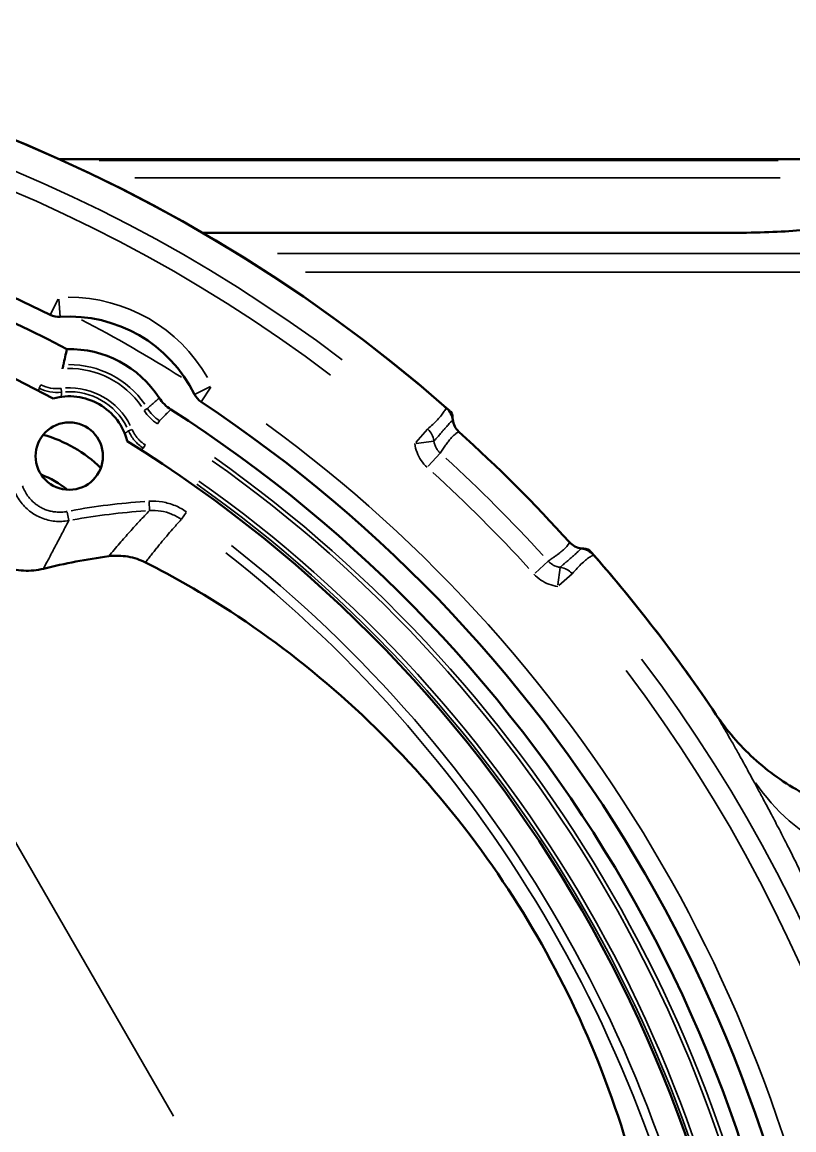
# Model space of a CAD drawing. Header units: millimetres. Extents: x 40 to 2195, y 40 to 1687.
# Drawn here: x 1148.9 to 1189, y 1410.8 to 1468.3 of the extents above; entities that cross this region are included whole.
import ezdxf

# ---------------------------------------------------------------- set-up
doc = ezdxf.new("R2010")
doc.units = ezdxf.units.MM
doc.header["$LTSCALE"] = 8
doc.layers.add('Visible (ISO)', color=7, linetype='Continuous', lineweight=50)
doc.layers.add('Visible Narrow (ISO)', color=7, linetype='Continuous', lineweight=35)

msp = doc.modelspace()

# ---------------------------------------------------------------- linework, layer by layer
at = {"layer": 'Visible (ISO)'}
for p, q in [((1150.811, 1461.2), (1208.82, 1461.2)), ((1185.806, 1457.381), (1158.254, 1457.381))]:
    msp.add_line(p, q, dxfattribs=at)
msp.add_circle((1151.35, 1445.778), 1.75, dxfattribs=at)
for centre, radius, start, end in [((1117.6, 1387.322), 81, 48.68033, 131.31967), ((1117.6, 1387.322), 81, 48.82798, 131.17202), ((1117.6, 1387.322), 73.5, 63.52818, 116.47182), ((1117.6, 1387.322), 72.312, 62.28763, 117.34367), ((1117.6, 1387.322), 69.709, 61.82758, 118.17242), ((1150.809, 1454.011), 1, 243.52818, 273.76035), ((1151.35, 1445.778), 7.25, 26.23965, 93.76035), ((1151.35, 1445.778), 5.562, 32.90485, 91.26387), ((1158.75, 1449.426), 1, 206.23965, 236.47182), ((1151.35, 1445.778), 3.109, 14.35941, 105.64059), ((1157.698, 1449.886), 2, 212.90481, 237.34371), ((1117.6, 1387.322), 73.5, 3.52818, 56.47182), ((1117.6, 1387.322), 72.312, 2.65633, 57.34367), ((1170.266, 1447.541), 1, 6.94646, 48.82755), ((1170.751, 1447.78), 0.5, 0.08201, 48.70595), ((1172.251, 1447.783), 1, 186.94697, 227.88935), ((1148.1, 1440.149), 7, 45.71803, 74.28197), ((1117.6, 1387.322), 80.5, 42.1107, 47.8893), ((1117.6, 1387.322), 69.709, 1.82758, 58.17242), ((1148.1, 1440.149), 5, 50.93128, 69.06872), ((1157.437, 1410.317), 32.594, 90.08272, 90.08274), ((1178.061, 1441.973), 1, 222.11063, 263.05312), ((1177.819, 1439.988), 1, 41.17259, 83.05356), ((1178.058, 1440.473), 0.5, 41.29722, 89.91812), ((1157.437, 1410.322), 30.523, 97.6057, 104.08938), ((1117.6, 1387.322), 81, 33.78187, 41.31969), ((1117.6, 1387.322), 81, 33.78447, 41.17202)]:
    msp.add_arc(centre, radius, start, end, dxfattribs=at)
for points, knots in [([(1185.806, 1457.381), (1186.434, 1457.381), (1187.07, 1457.393), (1188.244, 1457.437), (1188.8, 1457.469), (1189.448, 1457.522), (1189.603, 1457.536), (1189.749, 1457.551)], [0, 0, 0, 0, 0.1882507, 0.1882507, 0.3722033, 0.3722033, 0.4327571, 0.4327571, 0.4327571, 0.4327571]), ([(1151.044, 1450.522), (1151.043, 1450.522), (1151.042, 1450.517), (1151.04, 1450.508), (1151.038, 1450.498), (1151.035, 1450.485), (1151.032, 1450.467), (1151.028, 1450.449), (1151.023, 1450.427), (1151.018, 1450.403), (1151.016, 1450.39), (1151.013, 1450.377), (1151.01, 1450.363), (1151.007, 1450.348), (1151.004, 1450.333), (1151.001, 1450.319)], [0.03229798, 0.03229798, 0.03229798, 0.03229798, 0.03949462, 0.03949462, 0.03949462, 0.04718864, 0.04718864, 0.04718864, 0.05518993, 0.05518993, 0.05518993, 0.05953525, 0.05953525, 0.05953525, 0.06410472, 0.06410472, 0.06410472, 0.06410472]), ([(1155.302, 1440.256), (1155.027, 1440.396), (1154.721, 1440.499), (1154.072, 1440.612), (1153.733, 1440.621), (1153.397, 1440.576)], [-0.2031889, -0.2031889, -0.2031889, -0.2031889, -0.1016267, -0.1016267, -0.000001, -0.000001, -0.000001, -0.000001]), ([(1150.007, 1439.927), (1149.842, 1439.885), (1149.676, 1439.857), (1149.327, 1439.823), (1149.147, 1439.82), (1148.634, 1439.849), (1148.313, 1439.915), (1148.023, 1440.016)], [0.000001, 0.000001, 0.000001, 0.000001, 0.0508491, 0.0508491, 0.1061044, 0.1061044, 0.2122126, 0.2122126, 0.2122126, 0.2122126]), ([(1155.302, 1440.256), (1156.772, 1439.511), (1158.258, 1438.659), (1161.822, 1436.338), (1163.882, 1434.759), (1167.768, 1431.243), (1169.597, 1429.303), (1172.902, 1425.194), (1174.377, 1423.024), (1176.907, 1418.641), (1178.049, 1416.279), (1179.956, 1411.362), (1180.721, 1408.808), (1181.823, 1403.684), (1182.16, 1401.111), (1182.389, 1396.864), (1182.383, 1395.151), (1182.294, 1393.505)], [16.981252, 16.981252, 16.981252, 16.981252, 17.514776, 17.514776, 18.27382, 18.27382, 19.032863, 19.032863, 19.791907, 19.791907, 20.550951, 20.550951, 21.309995, 21.309995, 22.069038, 22.069038, 22.602563, 22.602563, 22.602563, 22.602563]), ([(1195.208, 1426.822), (1194.216, 1426.821), (1193.227, 1426.944), (1191.276, 1427.432), (1190.321, 1427.802), (1188.504, 1428.775), (1187.649, 1429.381), (1186.139, 1430.763), (1185.481, 1431.528), (1184.922, 1432.363)], [-1.217673, -1.217673, -1.217673, -1.217673, -0.919935, -0.919935, -0.614144, -0.614144, -0.30148, -0.30148, -0.000001, -0.000001, -0.000001, -0.000001])]:
    msp.add_open_spline(points, degree=3, knots=knots, dxfattribs=at)
for points in [[(1151.227, 1451.339), (1151.166, 1451.075), (1151.101, 1450.788), (1151.044, 1450.522)], [(1171.251, 1447.781), (1171.251, 1447.744), (1171.253, 1447.706), (1171.257, 1447.669)], [(1177.947, 1440.979), (1177.985, 1440.975), (1178.022, 1440.973), (1178.059, 1440.973)]]:
    msp.add_open_spline(points, degree=3, dxfattribs=at)
at = {"layer": 'Visible Narrow (ISO)'}
for p, q in [((1152.9, 1461.142), (1188.16, 1461.142)), ((1153.711, 1461.2), (1205.919, 1461.2)), ((1154.753, 1460.229), (1188.258, 1460.229)), ((1184.429, 1457.375), (1159.642, 1457.375)), ((1185.806, 1457.381), (1185.806, 1457.375)), ((1199.822, 1456.301), (1162.153, 1456.301)), ((1199.899, 1455.327), (1163.619, 1455.327)), ((1150.774, 1453.94), (1150.365, 1453.118)), ((1150.874, 1453.016), (1150.814, 1453.932)), ((1149.87, 1449.474), (1149.785, 1449.311)), ((1150.925, 1449.283), (1150.947, 1449.101)), ((1157.856, 1448.985), (1158.679, 1449.391)), ((1158.199, 1448.595), (1158.707, 1449.361)), ((1155.248, 1448.163), (1155.404, 1448.259)), ((1155.937, 1447.461), (1156.035, 1447.616)), ((1169.34, 1446.49), (1169.944, 1447.181)), ((1154.598, 1447.162), (1154.429, 1447.09)), ((1155.29, 1446.344), (1155.192, 1446.19)), ((1169.366, 1446.441), (1170.276, 1446.556)), ((1169.983, 1445.255), (1170.599, 1445.936)), ((1155.515, 1442.955), (1155.489, 1443.399)), ((1151.324, 1442.435), (1151.24, 1442.872)), ((1157.169, 1442.499), (1157.421, 1442.851)), ((1175.534, 1439.705), (1176.214, 1440.32)), ((1176.72, 1439.087), (1176.834, 1439.998)), ((1176.768, 1439.061), (1177.459, 1439.666)), ((1156.761, 1411.492), (1144.786, 1432.234))]:
    msp.add_line(p, q, dxfattribs=at)
for centre, radius, start, end in [((1117.6, 1387.322), 79.522, 52.94869, 127.05131), ((1117.6, 1387.322), 78.522, 52.94869, 127.05131), ((1151.35, 1445.778), 8.25, 29.61569, 90.38431), ((1117.6, 1387.322), 74.017, 57.68277, 62.31723), ((1151.35, 1445.778), 4.553, 34.60282, 91.25465), ((1151.35, 1445.778), 4.753, 34.56756, 90.58478), ((1151.35, 1445.778), 3.546, 26.77355, 93.22645), ((1151.35, 1445.778), 3.346, 26.77355, 93.22645), ((1117.6, 1387.322), 74.5, 6.17537, 53.82463), ((1117.6, 1387.322), 71.303, 5.26458, 54.73542), ((1117.6, 1387.322), 71.503, 5.26458, 54.73542), ((1117.6, 1387.322), 79.027, 42.40754, 47.59226), ((1117.6, 1387.322), 78.027, 42.40773, 47.59227), ((1117.6, 1387.322), 69.846, 5.3053, 54.6947), ((1117.6, 1387.322), 70.046, 5.3053, 54.6947), ((1157.437, 1410.322), 33.168, 93.74088, 100.4086), ((1157.437, 1410.322), 32.681, 93.74088, 100.4086), ((1117.6, 1387.322), 68.363, 8.08059, 51.91941), ((1117.6, 1387.322), 67.888, 8.08059, 51.91941), ((1117.6, 1387.322), 79.522, 322.94869, 37.05131), ((1117.6, 1387.322), 78.522, 322.94869, 37.05131)]:
    msp.add_arc(centre, radius, start, end, dxfattribs=at)
for centre, major_axis, ratio, start_param, end_param in [((1169.289, 1446.432), (-0.651, 0.759), 0.999749, 4.165394, 4.819528), ((1176.71, 1439.011), (-0.759, 0.651), 0.999749, 4.605268, 5.259402), ((1196.731, 1435.188), (-11.251, -3.213), 0.957881, 0.312773, 1.246828)]:
    msp.add_ellipse(centre, major_axis=major_axis, ratio=ratio, start_param=start_param, end_param=end_param, dxfattribs=at)
for points in [[(1189.849, 1457.55), (1189.577, 1457.522), (1188.996, 1457.473), (1187.994, 1457.417), (1186.907, 1457.382), (1186.177, 1457.375), (1185.806, 1457.375)], [(1150.923, 1449.298), (1150.736, 1449.276), (1150.374, 1449.29), (1150.038, 1449.404), (1149.877, 1449.488)], [(1150.947, 1449.1), (1150.744, 1449.075), (1150.335, 1449.089), (1149.958, 1449.22), (1149.785, 1449.31)], [(1155.405, 1448.259), (1155.484, 1448.13), (1155.672, 1447.889), (1155.908, 1447.697), (1156.036, 1447.616)], [(1155.487, 1443.433), (1155.726, 1443.447), (1156.188, 1443.422), (1156.861, 1443.228), (1157.254, 1443.01), (1157.44, 1442.877)], [(1190.878, 1420.785), (1190.693, 1421.209), (1190.326, 1422.035), (1189.786, 1423.203), (1189.264, 1424.292), (1188.772, 1425.286), (1188.317, 1426.181), (1187.9, 1426.982), (1187.523, 1427.694), (1187.188, 1428.319), (1186.895, 1428.859), (1186.73, 1429.165), (1186.654, 1429.304)]]:
    msp.add_open_spline(points, degree=3, dxfattribs=at)
for points, knots in [([(1149.758, 1449.17), (1149.759, 1449.175), (1149.76, 1449.179), (1149.761, 1449.184), (1149.769, 1449.224), (1149.776, 1449.267), (1149.785, 1449.31)], [0.6296135, 0.6296135, 0.6296135, 0.6296135, 0.6666667, 0.6666667, 0.6666667, 1, 1, 1, 1]), ([(1150.932, 1448.86), (1150.934, 1448.897), (1150.936, 1448.935), (1150.939, 1448.975), (1150.941, 1449.015), (1150.944, 1449.057), (1150.947, 1449.1)], [0.3363249, 0.3363249, 0.3363249, 0.3363249, 0.6666667, 0.6666667, 0.6666667, 1, 1, 1, 1]), ([(1155.405, 1448.259), (1155.452, 1448.3), (1155.5, 1448.341), (1155.549, 1448.384), (1155.598, 1448.426), (1155.647, 1448.469), (1155.698, 1448.514), (1155.748, 1448.558), (1155.8, 1448.604), (1155.853, 1448.651), (1155.907, 1448.699), (1155.962, 1448.749), (1156.019, 1448.8)], [0.0000003, 0.0000003, 0.0000003, 0.0000003, 0.25, 0.25, 0.25, 0.5, 0.5, 0.5, 0.75, 0.75, 0.75, 1, 1, 1, 1]), ([(1155.234, 1448.155), (1155.323, 1448.01), (1155.528, 1447.749), (1155.786, 1447.539), (1155.928, 1447.448)], [0, 0, 0, 0, 0.5, 1, 1, 1, 1]), ([(1156.036, 1447.616), (1156.081, 1447.661), (1156.126, 1447.706), (1156.172, 1447.752), (1156.219, 1447.798), (1156.265, 1447.845), (1156.313, 1447.893), (1156.361, 1447.942), (1156.41, 1447.991), (1156.461, 1448.042), (1156.512, 1448.094), (1156.565, 1448.147), (1156.619, 1448.203)], [0, 0, 0, 0, 0.25, 0.25, 0.25, 0.5, 0.5, 0.5, 0.75, 0.75, 0.75, 1, 1, 1, 1]), ([(1170.924, 1448.293), (1170.896, 1448.234), (1170.861, 1448.172), (1170.819, 1448.107), (1170.777, 1448.041), (1170.727, 1447.972), (1170.669, 1447.9), (1170.611, 1447.827), (1170.543, 1447.75), (1170.468, 1447.671), (1170.392, 1447.591), (1170.309, 1447.509), (1170.221, 1447.428), (1170.133, 1447.346), (1170.042, 1447.265), (1169.947, 1447.184)], [0, 0, 0, 0, 0.2, 0.2, 0.2, 0.4, 0.4, 0.4, 0.6, 0.6, 0.6, 0.8, 0.8, 0.8, 1, 1, 1, 1]), ([(1171.258, 1447.662), (1171.239, 1447.64), (1171.216, 1447.615), (1171.176, 1447.571), (1171.16, 1447.554), (1171.133, 1447.525), (1171.123, 1447.514), (1171.09, 1447.478), (1171.066, 1447.452), (1171.023, 1447.405), (1171.005, 1447.385), (1170.96, 1447.334), (1170.931, 1447.302), (1170.868, 1447.231), (1170.833, 1447.191), (1170.792, 1447.144), (1170.788, 1447.14), (1170.755, 1447.102), (1170.725, 1447.067), (1170.671, 1447.005), (1170.648, 1446.978), (1170.598, 1446.921), (1170.572, 1446.891), (1170.501, 1446.81), (1170.457, 1446.758), (1170.377, 1446.666), (1170.342, 1446.626), (1170.297, 1446.576), (1170.289, 1446.566), (1170.281, 1446.557)], [0, 0, 0, 0, 0.1268076, 0.1268076, 0.2, 0.2, 0.2449217, 0.2449217, 0.3366936, 0.3366936, 0.4, 0.4, 0.4896963, 0.4896963, 0.5901322, 0.5901322, 0.6, 0.6, 0.679768, 0.679768, 0.7364422, 0.7364422, 0.8, 0.8, 0.9031336, 0.9031336, 0.9818097, 0.9818097, 1, 1, 1, 1]), ([(1154.428, 1447.09), (1154.425, 1447.088), (1154.422, 1447.086), (1154.419, 1447.084), (1154.392, 1447.066), (1154.364, 1447.047), (1154.336, 1447.029), (1154.33, 1447.025), (1154.324, 1447.021), (1154.319, 1447.017), (1154.293, 1447), (1154.266, 1446.982), (1154.239, 1446.964), (1154.235, 1446.962), (1154.231, 1446.959), (1154.228, 1446.957)], [0, 0, 0, 0, 0.0323755, 0.0323755, 0.0323755, 0.3333333, 0.3333333, 0.3333333, 0.3943759, 0.3943759, 0.3943759, 0.6666667, 0.6666667, 0.6666667, 0.7039525, 0.7039525, 0.7039525, 0.7039525]), ([(1155.191, 1446.189), (1155.017, 1446.3), (1154.71, 1446.573), (1154.504, 1446.912), (1154.428, 1447.09)], [0, 0, 0, 0, 0.5, 1, 1, 1, 1]), ([(1155.299, 1446.357), (1155.257, 1446.384), (1155.216, 1446.412), (1155.16, 1446.455), (1155.144, 1446.468), (1155.09, 1446.512), (1155.053, 1446.545), (1154.984, 1446.612), (1154.95, 1446.647), (1154.908, 1446.695), (1154.898, 1446.706), (1154.857, 1446.755), (1154.827, 1446.794), (1154.771, 1446.873), (1154.745, 1446.913), (1154.696, 1446.995), (1154.674, 1447.036), (1154.639, 1447.107), (1154.625, 1447.138), (1154.612, 1447.169)], [0.0000001, 0.0000001, 0.0000001, 0.0000001, 0.1309155, 0.1309155, 0.188513, 0.188513, 0.3211235, 0.3211235, 0.4572995, 0.4572995, 0.5, 0.5, 0.6373924, 0.6373924, 0.7747848, 0.7747848, 0.9066061, 0.9066061, 1, 1, 1, 1]), ([(1170.602, 1445.94), (1170.649, 1446.008), (1170.697, 1446.076), (1170.744, 1446.143), (1170.792, 1446.21), (1170.839, 1446.276), (1170.886, 1446.341), (1170.933, 1446.406), (1170.98, 1446.469), (1171.026, 1446.529), (1171.073, 1446.589), (1171.119, 1446.647), (1171.166, 1446.7), (1171.212, 1446.754), (1171.258, 1446.803), (1171.301, 1446.845), (1171.344, 1446.887), (1171.385, 1446.922), (1171.42, 1446.949), (1171.456, 1446.976), (1171.486, 1446.996), (1171.513, 1447.011), (1171.539, 1447.025), (1171.562, 1447.035), (1171.58, 1447.041)], [0, 0, 0, 0, 0.125, 0.125, 0.125, 0.25, 0.25, 0.25, 0.375, 0.375, 0.375, 0.5, 0.5, 0.5, 0.625, 0.625, 0.625, 0.75, 0.75, 0.75, 0.875, 0.875, 0.875, 1, 1, 1, 1]), ([(1155.191, 1446.189), (1155.163, 1446.165), (1155.135, 1446.14), (1155.105, 1446.115), (1155.098, 1446.109), (1155.091, 1446.102), (1155.083, 1446.096)], [0, 0, 0, 0, 0.3333333, 0.3333333, 0.3333333, 0.4156214, 0.4156214, 0.4156214, 0.4156214]), ([(1169.932, 1445.198), (1169.812, 1445.306), (1169.606, 1445.543), (1169.385, 1445.968), (1169.309, 1446.272), (1169.289, 1446.432)], [0, 0, 0, 0, 0.3333333, 0.6666667, 0.9999999, 0.9999999, 0.9999999, 0.9999999]), ([(1170.602, 1445.94), (1170.559, 1445.978), (1170.52, 1446.021), (1170.474, 1446.08), (1170.463, 1446.094), (1170.451, 1446.111), (1170.449, 1446.114), (1170.42, 1446.156), (1170.397, 1446.197), (1170.362, 1446.268), (1170.349, 1446.297), (1170.332, 1446.343), (1170.326, 1446.36), (1170.303, 1446.432), (1170.29, 1446.488), (1170.282, 1446.549), (1170.281, 1446.553), (1170.281, 1446.557)], [0, 0, 0, 0, 0.243479, 0.243479, 0.316417, 0.316417, 0.333333, 0.333333, 0.531168, 0.531168, 0.666667, 0.666667, 0.741004, 0.741004, 0.983585, 0.983585, 1, 1, 1, 1]), ([(1148.459, 1444.081), (1148.542, 1443.851), (1148.77, 1443.418), (1149.271, 1442.897), (1149.894, 1442.537), (1150.596, 1442.363), (1151.085, 1442.382), (1151.325, 1442.426)], [0.000002, 0.000002, 0.000002, 0.000002, 0.2, 0.4, 0.6, 0.8, 1, 1, 1, 1]), ([(1148.919, 1444.241), (1148.936, 1444.194), (1148.954, 1444.147), (1148.993, 1444.056), (1149.014, 1444.011), (1149.048, 1443.945), (1149.06, 1443.924), (1149.096, 1443.86), (1149.121, 1443.818), (1149.161, 1443.759), (1149.173, 1443.74), (1149.227, 1443.665), (1149.27, 1443.61), (1149.361, 1443.506), (1149.41, 1443.456), (1149.501, 1443.371), (1149.542, 1443.335), (1149.639, 1443.259), (1149.695, 1443.219), (1149.812, 1443.145), (1149.872, 1443.111), (1149.948, 1443.073), (1149.961, 1443.066), (1150.011, 1443.043), (1150.047, 1443.028), (1150.155, 1442.985), (1150.228, 1442.96), (1150.378, 1442.919), (1150.455, 1442.903), (1150.547, 1442.889), (1150.561, 1442.887), (1150.599, 1442.882), (1150.622, 1442.879), (1150.696, 1442.872), (1150.746, 1442.869), (1150.846, 1442.867), (1150.896, 1442.867), (1150.997, 1442.873), (1151.046, 1442.877), (1151.134, 1442.888), (1151.172, 1442.893), (1151.218, 1442.902), (1151.226, 1442.903), (1151.234, 1442.905)], [0, 0, 0, 0, 0.049989, 0.049989, 0.10068, 0.10068, 0.126032, 0.126032, 0.176511, 0.176511, 0.2, 0.2, 0.271677, 0.271677, 0.343354, 0.343354, 0.4, 0.4, 0.471632, 0.471632, 0.543338, 0.543338, 0.559414, 0.559414, 0.6, 0.6, 0.679903, 0.679903, 0.760696, 0.760696, 0.775451, 0.775451, 0.8, 0.8, 0.851745, 0.851745, 0.90332, 0.90332, 0.953918, 0.953918, 0.991836, 0.991836, 1, 1, 1, 1]), ([(1155.516, 1442.946), (1155.348, 1442.772), (1155.179, 1442.594), (1155.008, 1442.411), (1154.838, 1442.228), (1154.667, 1442.041), (1154.493, 1441.847), (1154.319, 1441.653), (1154.141, 1441.452), (1153.959, 1441.24), (1153.776, 1441.029), (1153.589, 1440.807), (1153.397, 1440.576)], [0.0000015, 0.0000015, 0.0000015, 0.0000015, 0.25, 0.25, 0.25, 0.5, 0.5, 0.5, 0.75, 0.75, 0.75, 1, 1, 1, 1]), ([(1155.516, 1442.946), (1155.715, 1442.96), (1156.111, 1442.942), (1156.674, 1442.785), (1157.009, 1442.6), (1157.162, 1442.49)], [0.0000013, 0.0000013, 0.0000013, 0.0000013, 0.3333333, 0.6666667, 1, 1, 1, 1]), ([(1150.007, 1439.927), (1150.065, 1440.038), (1150.124, 1440.15), (1150.184, 1440.263), (1150.228, 1440.346), (1150.272, 1440.43), (1150.316, 1440.514), (1150.42, 1440.713), (1150.527, 1440.914), (1150.635, 1441.12), (1150.637, 1441.123), (1150.638, 1441.126), (1150.64, 1441.129), (1150.747, 1441.332), (1150.856, 1441.539), (1150.969, 1441.754), (1151.021, 1441.851), (1151.074, 1441.951), (1151.127, 1442.051), (1151.192, 1442.174), (1151.258, 1442.299), (1151.325, 1442.426)], [0, 0, 0, 0, 0.1441178, 0.1441178, 0.1441178, 0.25, 0.25, 0.25, 0.5, 0.5, 0.5, 0.5035757, 0.5035757, 0.5035757, 0.75, 0.75, 0.75, 0.8625438, 0.8625438, 0.8625438, 1, 1, 1, 1]), ([(1157.162, 1442.49), (1157.077, 1442.395), (1156.99, 1442.298), (1156.84, 1442.128), (1156.776, 1442.054), (1156.611, 1441.865), (1156.51, 1441.748), (1156.367, 1441.579), (1156.326, 1441.529), (1156.275, 1441.468), (1156.266, 1441.458), (1156.153, 1441.323), (1156.049, 1441.197), (1155.892, 1441.004), (1155.841, 1440.941), (1155.74, 1440.815), (1155.69, 1440.753), (1155.529, 1440.549), (1155.416, 1440.405), (1155.302, 1440.256)], [0, 0, 0, 0, 0.1436643, 0.1436643, 0.25, 0.25, 0.4166883, 0.4166883, 0.4851722, 0.4851722, 0.5, 0.5, 0.6685653, 0.6685653, 0.75, 0.75, 0.8272904, 0.8272904, 1, 1, 1, 1]), ([(1177.319, 1441.302), (1177.309, 1441.273), (1177.293, 1441.239), (1177.27, 1441.202), (1177.266, 1441.197), (1177.262, 1441.191), (1177.259, 1441.185), (1177.237, 1441.154), (1177.212, 1441.121), (1177.182, 1441.087), (1177.172, 1441.075), (1177.161, 1441.062), (1177.149, 1441.05), (1177.123, 1441.022), (1177.094, 1440.993), (1177.064, 1440.964), (1177.043, 1440.945), (1177.022, 1440.926), (1177, 1440.906), (1176.974, 1440.884), (1176.948, 1440.861), (1176.92, 1440.838), (1176.888, 1440.812), (1176.856, 1440.786), (1176.822, 1440.76), (1176.801, 1440.743), (1176.78, 1440.727), (1176.758, 1440.71), (1176.715, 1440.678), (1176.671, 1440.645), (1176.626, 1440.612), (1176.612, 1440.602), (1176.598, 1440.592), (1176.584, 1440.582), (1176.529, 1440.543), (1176.474, 1440.503), (1176.418, 1440.464), (1176.413, 1440.46), (1176.408, 1440.457), (1176.403, 1440.453), (1176.342, 1440.41), (1176.28, 1440.367), (1176.218, 1440.324)], [0, 0, 0, 0, 0.125, 0.125, 0.125, 0.14414, 0.14414, 0.14414, 0.25, 0.25, 0.25, 0.288311, 0.288311, 0.288311, 0.375, 0.375, 0.375, 0.432465, 0.432465, 0.432465, 0.5, 0.5, 0.5, 0.57662, 0.57662, 0.57662, 0.625, 0.625, 0.625, 0.720764, 0.720764, 0.720764, 0.75, 0.75, 0.75, 0.864933, 0.864933, 0.864933, 0.875, 0.875, 0.875, 1, 1, 1, 1]), ([(1176.835, 1440.002), (1176.884, 1440.046), (1176.932, 1440.087), (1176.986, 1440.134), (1176.993, 1440.141), (1177.046, 1440.187), (1177.09, 1440.225), (1177.143, 1440.271), (1177.152, 1440.279), (1177.166, 1440.291), (1177.172, 1440.296), (1177.212, 1440.33), (1177.245, 1440.36), (1177.303, 1440.41), (1177.328, 1440.432), (1177.384, 1440.48), (1177.415, 1440.508), (1177.472, 1440.557), (1177.497, 1440.579), (1177.545, 1440.622), (1177.568, 1440.642), (1177.613, 1440.682), (1177.634, 1440.701), (1177.66, 1440.724), (1177.665, 1440.729), (1177.674, 1440.737), (1177.677, 1440.74), (1177.702, 1440.762), (1177.723, 1440.781), (1177.762, 1440.818), (1177.781, 1440.835), (1177.807, 1440.858), (1177.814, 1440.865), (1177.824, 1440.874), (1177.827, 1440.877), (1177.853, 1440.901), (1177.874, 1440.92), (1177.91, 1440.953), (1177.926, 1440.968), (1177.94, 1440.98)], [0, 0, 0, 0, 0.0853995, 0.0853995, 0.0986134, 0.0986134, 0.1826357, 0.1826357, 0.2, 0.2, 0.2107016, 0.2107016, 0.2784796, 0.2784796, 0.3305062, 0.3305062, 0.4, 0.4, 0.4612633, 0.4612633, 0.5214179, 0.5214179, 0.5829524, 0.5829524, 0.6, 0.6, 0.6095254, 0.6095254, 0.6808155, 0.6808155, 0.7543849, 0.7543849, 0.7864256, 0.7864256, 0.8, 0.8, 0.9045631, 0.9045631, 1, 1, 1, 1]), ([(1176.835, 1440.002), (1176.777, 1440.01), (1176.721, 1440.022), (1176.661, 1440.04), (1176.657, 1440.041), (1176.637, 1440.048), (1176.621, 1440.053), (1176.562, 1440.076), (1176.519, 1440.096), (1176.45, 1440.134), (1176.423, 1440.15), (1176.392, 1440.171), (1176.388, 1440.174), (1176.351, 1440.2), (1176.318, 1440.226), (1176.264, 1440.276), (1176.24, 1440.299), (1176.218, 1440.324)], [0, 0, 0, 0, 0.244206, 0.244206, 0.262564, 0.262564, 0.333333, 0.333333, 0.531312, 0.531312, 0.666667, 0.666667, 0.687214, 0.687214, 0.861106, 0.861106, 1, 1, 1, 1]), ([(1177.462, 1439.669), (1177.551, 1439.773), (1177.639, 1439.871), (1177.725, 1439.963), (1177.811, 1440.055), (1177.896, 1440.141), (1177.978, 1440.217), (1178.06, 1440.293), (1178.138, 1440.36), (1178.21, 1440.416), (1178.281, 1440.472), (1178.346, 1440.517), (1178.406, 1440.554), (1178.466, 1440.592), (1178.521, 1440.622), (1178.572, 1440.646)], [0, 0, 0, 0, 0.2, 0.2, 0.2, 0.4, 0.4, 0.4, 0.6, 0.6, 0.6, 0.8, 0.8, 0.8, 1, 1, 1, 1]), ([(1176.71, 1439.011), (1176.551, 1439.031), (1176.247, 1439.106), (1175.821, 1439.328), (1175.585, 1439.534), (1175.476, 1439.653)], [0.0000001, 0.0000001, 0.0000001, 0.0000001, 0.3333333, 0.6666667, 1, 1, 1, 1]), ([(1186.654, 1429.304), (1186.519, 1429.554), (1186.394, 1429.784), (1186.276, 1429.999), (1186.158, 1430.213), (1186.047, 1430.411), (1185.943, 1430.596), (1185.84, 1430.78), (1185.744, 1430.95), (1185.651, 1431.113), (1185.558, 1431.275), (1185.469, 1431.429), (1185.384, 1431.574), (1185.3, 1431.719), (1185.221, 1431.855), (1185.144, 1431.985), (1185.068, 1432.116), (1184.994, 1432.242), (1184.922, 1432.363)], [0, 0, 0, 0, 0.166667, 0.166667, 0.166667, 0.333333, 0.333333, 0.333333, 0.5, 0.5, 0.5, 0.666667, 0.666667, 0.666667, 0.833333, 0.833333, 0.833333, 1, 1, 1, 1])]:
    msp.add_open_spline(points, degree=3, knots=knots, dxfattribs=at)

doc.saveas('drawing.dxf')
